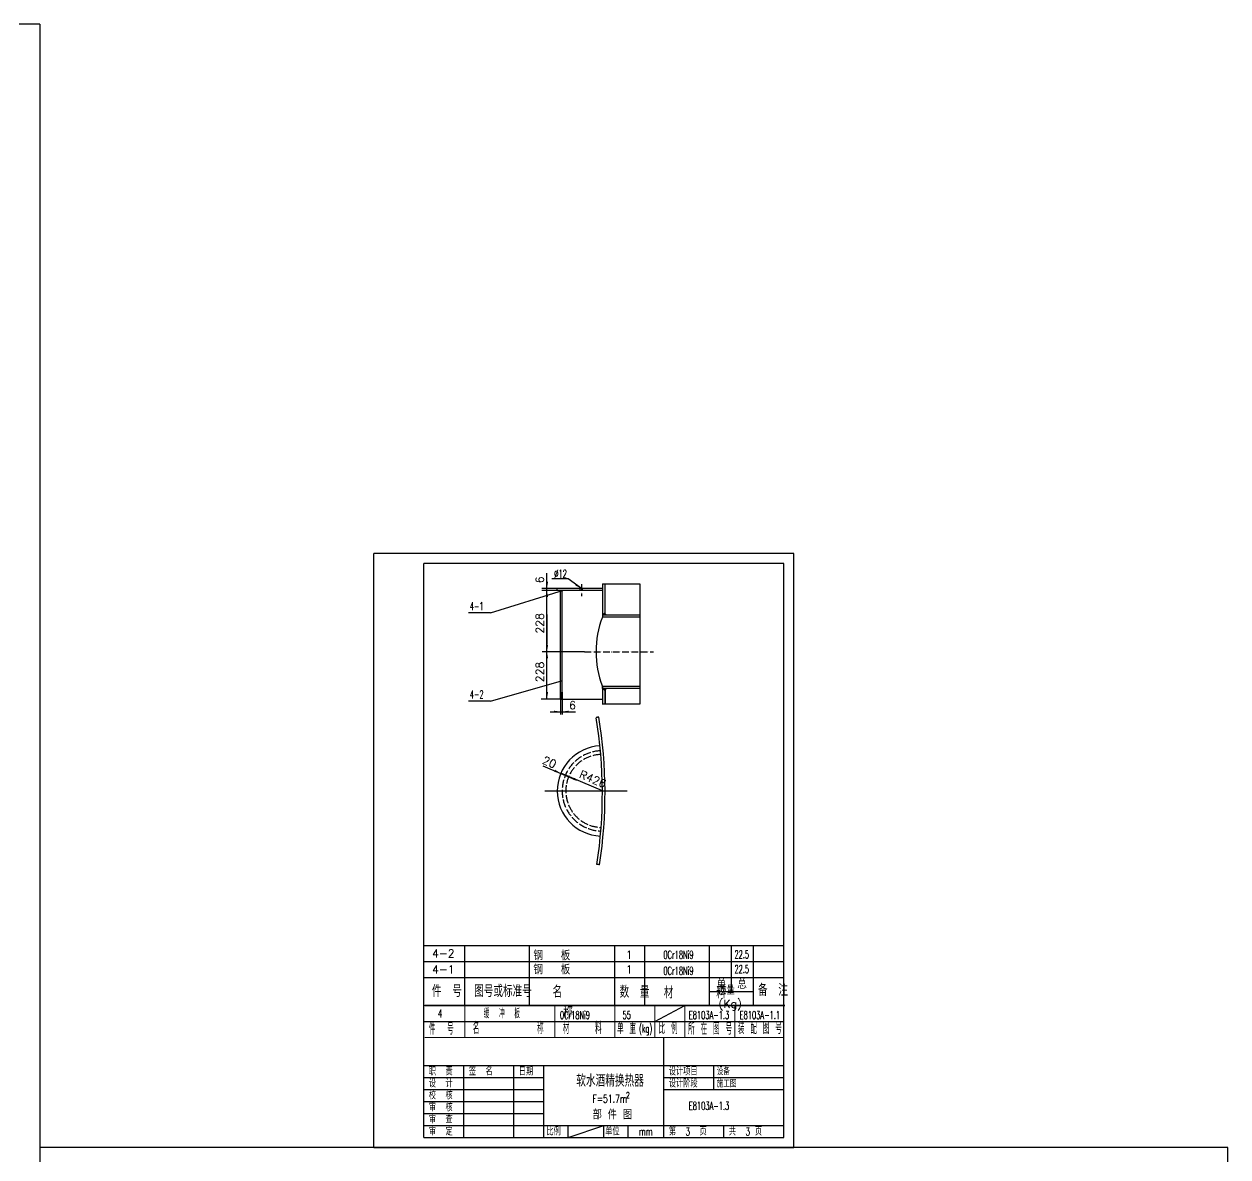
# Model space of a CAD drawing. Header units: millimetres. Extents: x 883 to 5635, y 546 to 4751.
# Drawn here: x 3829 to 5635, y 3052 to 4751 of the extents above; entities that cross this region are included whole.
import ezdxf
from ezdxf.enums import TextEntityAlignment as Align

# ---------------------------------------------------------------- set-up
doc = ezdxf.new("R2010")
doc.units = ezdxf.units.MM
for name, pattern in [('ACAD_ISO02W100', [15, 12, -3]), ('CENTER', [2, 1.25, -0.25, 0.25, -0.25]), ('DASHDOT-S', [14, 10, -2, 0, -2])]:
    doc.linetypes.add(name, pattern=pattern)
for name, color, linetype in [('1', 2, 'Continuous'), ('1轮廓实线层', 1, 'Continuous'), ('2', 1, 'Continuous'), ('4', 3, 'CENTER'), ('6', 2, 'Continuous'), ('CDR_DIM', 7, 'Continuous'), ('CDR_DWG1', 1, 'Continuous'), ('CDR_TEXT', 7, 'Continuous'), ('TEXT', 2, 'Continuous')]:
    doc.layers.add(name, color=color, linetype=linetype)
doc.styles.add('HZTXT', font='txt', dxfattribs={"width": 0.75, "bigfont": 'HZTXT'})
doc.styles.get("Standard").update_dxf_attribs({"font": 'txt', "bigfont": 'gbcbig.shx'})
doc.dimstyles.get("Standard").update_dxf_attribs({"dimtxt": 0.18, "dimasz": 0.18, "dimexe": 0.18, "dimexo": 0.0625, "dimgap": 0.09, "dimtad": 0, "dimtih": 1, "dimtoh": 1, "dimdec": 4, "dimzin": 0, "dimdsep": 46, "dimtxsty": 'Standard', "dimcen": 0.09, "dimadec": 0, "dimazin": 0, "dimtfac": 1, "dimtdec": 4, "dimtofl": 0, "dimtmove": 0, "dimatfit": 3, "dimfxl": 0, "dimtolj": 1, "dimtzin": 0, "dimarcsym": 0})

msp = doc.modelspace()

# ---------------------------------------------------------------- linework, layer by layer
for p, q in [((3852.5, 4750.9), (3852.5, 545.9)), ((4983.6, 3957), (4353.6, 3957)), ((4353.6, 3066), (4353.6, 3957)), ((4983.6, 3066), (4983.6, 3957)), ((4645.3, 3918.7), (4620.5, 3918.7)), ((4528.6, 3867.8), (4638.2, 3901.7)), ((4628.7, 3904.3), (4605.4, 3904.3)), ((4628.7, 3901.3), (4605.4, 3901.3)), ((4696.4, 3911.3), (4752.7, 3911.3)), ((4752.7, 3911.3), (4752.7, 3730.8)), ((4528.6, 3867.8), (4495.4, 3867.8)), ((4669.6, 3809.5), (4605.9, 3809.5)), ((4528.6, 3735.5), (4635.1, 3765.6)), ((4696.4, 3754.5), (4696.4, 3757.5)), ((4633.6, 3738.3), (4604.8, 3738.3)), ((4528.6, 3735.5), (4495.4, 3735.5)), ((4752.7, 3730.8), (4696.4, 3730.8)), ((4618, 3719.4), (4656.1, 3719.4)), ((4774.9, 3255), (4819.9, 3279)), ((5634.6, 3066), (3852.6, 3066)), ((3852.6, 3066), (3852.6, 1806)), ((4353.6, 3066), (4983.6, 3066)), ((5634.6, 1806), (5634.6, 3066))]:
    msp.add_line(p, q)
at = {"color": 0, "linetype": 'ByBlock'}
for p, q in [((4613.3, 3738.3), (4613.3, 3927.4)), ((4613.3, 3865.5), (4613.3, 3820.2)), ((4633.6, 3748.9), (4633.6, 3715.1)), ((4636.1, 3748.9), (4636.1, 3715.1)), ((4700.4, 3754.5), (4700.4, 3730.4)), ((4606.9, 3638.5), (4657.8, 3617)), ((4696.4, 3600.7), (4634, 3627.1))]:
    msp.add_line(p, q, dxfattribs=at)
msp.add_lwpolyline([(4691, 3711.2), (4690.3, 3711.2), (4689.8, 3711.2), (4689.3, 3711.1), (4688.9, 3711.1), (4688.6, 3711), (4688.2, 3710.9), (4687.7, 3710.8), (4687.1, 3710.6)])
at = {"lineweight": 0}
for points in [[(4489.9, 3231), (4489.9, 3279)], [(4624.9, 3231), (4624.9, 3279)], [(4714.9, 3231), (4714.9, 3279)], [(4774.9, 3231), (4774.9, 3279)], [(4819.9, 3231), (4819.9, 3279)], [(4894.9, 3231), (4894.9, 3279)]]:
    msp.add_lwpolyline(points, dxfattribs=at)
at = {"lineweight": -3}
msp.add_lwpolyline([(4428.6, 3255), (4968.6, 3255)], dxfattribs=at)
at = {"color": 6, "linetype": 'ACAD_ISO02W100'}
for radius in [60.3, 54.8]:
    msp.add_arc((4696.4, 3600.7), radius, 92.7655, 267.8236, dxfattribs=at)
at = {"color": 0, "linetype": 'ByBlock'}
for points in [[(4611.6, 3891.5), (4615, 3891.5), (4613.3, 3901.5)], [(4611.7, 3914.5), (4615, 3914.5), (4613.3, 3904.5)], [(4611.6, 3819.5), (4615, 3819.5), (4613.3, 3809.5)], [(4611.6, 3799.6), (4615, 3799.6), (4613.3, 3809.6)], [(4611.6, 3748.9), (4615, 3748.9), (4613.3, 3738.9)], [(4623.9, 3721.1), (4623.9, 3717.8), (4633.9, 3719.5)], [(4645.8, 3721.1), (4645.8, 3717.8), (4635.8, 3719.5)], [(4624.1, 3629.4), (4625.4, 3632.5), (4634, 3627.1)], [(4655.8, 3619.7), (4654.5, 3616.6), (4645.9, 3622)]]:
    msp.add_solid(points, dxfattribs=at)
for points in [[(4636.1, 3901.3), (4636.1, 3899.3), (4638.1, 3901.3)], [(4696.1, 3864.5), (4699, 3868.2), (4703.8, 3864.8)], [(4696.1, 3864.5), (4699, 3868.2), (4703.8, 3864.8)], [(4696.5, 3753.9), (4699.3, 3750.9), (4704.3, 3754.2)], [(4696.5, 3753.9), (4699.3, 3750.9), (4704.3, 3754.2)]]:
    msp.add_solid(points)
at = {"layer": '1'}
for p, q in [((4788.6, 3081), (4788.6, 3231)), ((4428.6, 3189), (4968.6, 3189)), ((4488.6, 3081), (4488.6, 3189)), ((4563.6, 3081), (4563.6, 3189)), ((4608.6, 3081), (4608.6, 3189)), ((4863.6, 3153), (4863.6, 3189)), ((4428.6, 3171), (4608.6, 3171)), ((4788.6, 3171), (4968.6, 3171)), ((4428.6, 3153), (4608.6, 3153)), ((4788.6, 3153), (4968.6, 3153)), ((4428.6, 3135), (4608.6, 3135)), ((4428.6, 3117), (4608.6, 3117)), ((4428.6, 3099), (4968.6, 3099)), ((4645, 3081), (4698.6, 3099)), ((4645, 3081), (4645, 3099)), ((4698.6, 3081), (4698.6, 3099)), ((4735, 3081), (4735, 3099)), ((4878.6, 3081), (4878.6, 3099))]:
    msp.add_line(p, q, dxfattribs=at)
at = {"layer": '1轮廓实线层'}
for p, q in [((4428.6, 3081), (4428.6, 3942)), ((4968.6, 3081), (4968.6, 3942)), ((4696.4, 3904.3), (4628.7, 3904.3)), ((4628.7, 3901.3), (4628.7, 3904.3)), ((4696.4, 3901.3), (4628.7, 3901.3)), ((4633.6, 3738.3), (4633.6, 3901.3)), ((4636.1, 3738.3), (4636.1, 3901.3)), ((4663.1, 3901.3), (4663.1, 3904.3)), ((4666.6, 3901.3), (4666.6, 3904.3)), ((4696.4, 3911.3), (4696.4, 3861.5)), ((4700.4, 3864.5), (4700.4, 3911.3)), ((4752.7, 3864.5), (4696.4, 3864.5)), ((4752.7, 3861.5), (4696.4, 3861.5)), ((4752.7, 3757.5), (4696.4, 3757.5)), ((4696.4, 3757.5), (4696.4, 3730.4)), ((4633.6, 3738.3), (4696.4, 3738.3)), ((4752.7, 3754.5), (4696.4, 3754.5)), ((4700.4, 3730.8), (4700.4, 3754.5)), ((4688.5, 3490.5), (4688.2, 3490.6)), ((4689.2, 3490.4), (4688.5, 3490.5)), ((4689.9, 3490.3), (4689.2, 3490.4)), ((4690.5, 3490.2), (4689.9, 3490.3)), ((4691.2, 3490.2), (4690.5, 3490.2)), ((4691.7, 3490.1), (4691.2, 3490.2)), ((4692.2, 3490.1), (4691.7, 3490.1)), ((4428.6, 3081), (4968.6, 3081))]:
    msp.add_line(p, q, dxfattribs=at)
at = {"layer": '1轮廓实线层', "lineweight": 0}
for p, q in [((4428.6, 3279), (4969.9, 3279)), ((4968.6, 3231), (4429.9, 3231))]:
    msp.add_line(p, q, dxfattribs=at)
at = {"layer": '1轮廓实线层'}
msp.add_arc((4834.3, 3809.5), 147.4, 159.3481, 200.6519, dxfattribs=at)
at = {"layer": '2'}
msp.add_line((4610, 3600.7), (4733.8, 3600.7), dxfattribs=at)
for radius, start in [(699.2, 351.2339), (703.2, 351.2476)]:
    msp.add_arc((3997.2, 3597.1), radius, start, 9.3405, dxfattribs=at)
at = {"layer": '4', "color": 3, "linetype": 'DASHDOT-S'}
for p, q in [((4664.9, 3910.9), (4664.9, 3892.9)), ((4669.6, 3809.5), (4773, 3809.5))]:
    msp.add_line(p, q, dxfattribs=at)
at = {"layer": '6'}
msp.add_line((3852.5, 4750.9), (882.5, 4750.9), dxfattribs=at)
at = {"layer": 'CDR_DIM'}
for p, q in [((4428.6, 3369), (4968.6, 3369)), ((4587.3, 3279), (4587.3, 3369)), ((4714.9, 3279), (4714.9, 3369)), ((4759.9, 3279), (4759.9, 3369)), ((4857.3, 3279), (4857.3, 3369)), ((4890.3, 3300), (4890.3, 3369)), ((4923.3, 3279), (4923.3, 3369)), ((4428.6, 3345), (4968.6, 3345)), ((4428.6, 3321), (4968.6, 3321)), ((4857.3, 3300), (4923.3, 3300))]:
    msp.add_line(p, q, dxfattribs=at)
at = {"layer": 'CDR_DWG1'}
for p, q in [((4968.6, 3942), (4428.6, 3942)), ((4429.9, 3279), (4969.9, 3279)), ((4969.9, 3279), (4429.9, 3279)), ((4968.3, 3279), (4429.9, 3279)), ((4429.9, 3279), (4969.9, 3279))]:
    msp.add_line(p, q, dxfattribs=at)
msp.add_arc((4696.4, 3600.7), 67.7, 93.0694, 267.5197, dxfattribs=at)
msp.add_solid([(4633.6, 3901.3), (4633.6, 3899.3), (4631.6, 3901.3)], dxfattribs=at)
at = {"layer": 'CDR_TEXT'}
msp.add_line((4489.9, 3279), (4489.9, 3369), dxfattribs=at)
at = {"layer": 'DEFPOINTS', "color": 0, "linetype": 'ByBlock'}
for p in [(4613.3, 3865.5), (4634, 3627.1), (4696.4, 3600.7)]:
    msp.add_point(p, dxfattribs=at)

# ---------------------------------------------------------------- texts
at = {"color": 0, "linetype": 'ByBlock', "width": 0.55}
for s, p in [('∅', (4624.2, 3920.4)), ('12', (4630.6, 3920.4)), ('4-1', (4497.5, 3871.8)), ('4-2', (4497.5, 3739.5))]:
    msp.add_text(s, height=12, dxfattribs=at).set_placement(p)
at = {"lineweight": -3, "width": 0.55}
for s, height, p in [('0Cr18Ni9', 12, (4787.9, 3349)), ('0Cr18Ni9', 12, (4787.9, 3325)), ('4', 12, (4449.8, 3260.7)), ('缓  冲  板', 15, (4518.5, 3259.7)), ('0Cr18Ni9', 12, (4632.6, 3258.6)), ('55', 12, (4726.6, 3258.6)), ('E8103A-1.3', 12, (4826, 3258.6)), ('E8103A-1.1', 12, (4902.3, 3258.6)), ('件  号', 18, (4436, 3235)), ('名         称', 18, (4502.1, 3236.1)), ('材    料', 18, (4637.1, 3236.1)), ('单 重', 18, (4718.3, 3236.1)), ('(kg)', 12, (4751.3, 3238.4)), ('比 例', 18, (4780.6, 3236.1)), ('所 在 图 号', 18, (4825, 3235)), ('装 配 图 号', 18, (4899.6, 3236.1))]:
    msp.add_text(s, height=height, dxfattribs=at).set_placement(p)
at = {"width": 0.55}
msp.add_text('E8103A-1.3', height=12, dxfattribs=at).set_placement((4826, 3122.5))
at = {"color": 0, "linetype": 'ByBlock', "char_height": 12, "attachment_point": 5}
for s, insert, rotation in [('6', (4602.5, 3917.4), 90), ('228', (4602.5, 3852), 90), ('228', (4602.5, 3779.2), 90), ('20', (4617.1, 3643.8), 337.094), ('R426', (4682.2, 3618.5), 337.094)]:
    msp.add_mtext(s, dxfattribs=dict(at, insert=insert, rotation=rotation))
at = {"color": 0, "linetype": 'ByBlock', "insert": (4651.7, 3729.2), "char_height": 12, "attachment_point": 5}
msp.add_mtext('6', dxfattribs=at)
at = {"char_height": 12, "width": 24, "attachment_point": 5}
for s, insert in [('4-2', (4457.9, 3357)), ('4-1', (4457.9, 3333))]:
    msp.add_mtext(s, dxfattribs=dict(at, insert=insert))
at = {"layer": '1', "style": 'HZTXT', "width": 0.7}
msp.add_text('2', height=9.12, dxfattribs=at).set_placement((4734.6, 3139.7), align=Align.CENTER)
at = {"layer": 'CDR_TEXT', "width": 0.6}
for p in [(4894.7, 3349.6), (4894.7, 3327.6)]:
    msp.add_text('22.5', height=12, dxfattribs=at).set_placement(p)
at = {"layer": 'CDR_TEXT'}
for s, insert, char_height, width, attachment_point in [('钢  板', (4593, 3354.2), 15, 126, 4), ('1', (4736.5, 3355), 12, 24, 5), ('钢  板', (4593, 3333), 15, 126, 4), ('1', (4736.5, 3333), 12, 24, 5), ('件 号', (4440.8, 3309.7), 18, 104.064, 1), ('图号或标准号', (4504.2, 3309.6), 18, 104.064, 1), ('名       称', (4621.7, 3308.5), 18, 104.064, 1), ('数 量', (4722.2, 3308.4), 18, 104.064, 1), ('材    料', (4788.6, 3307.5), 18, 104.064, 1), ('单', (4867.8, 3318.4), 15, 24.051, 1), ('总', (4898.8, 3318.7), 15, 25.618, 1), ('备 注', (4929.8, 3311.2), 18, 104.064, 1), ('质量(Kg)', (4870.7, 3289.5), 12, 53.136, 4)]:
    msp.add_mtext(s, dxfattribs=dict(at, insert=insert, char_height=char_height, width=width, attachment_point=attachment_point))
at = {"layer": 'TEXT', "style": 'HZTXT', "width": 0.7}
for s, height, p in [('职  责', 11.4, (4436.1, 3174.1)), ('签  名', 11.4, (4496.1, 3174.1)), ('日期', 11.4, (4571.1, 3174.1)), ('设计项目', 11.4, (4796.1, 3174.1)), ('设备', 10.5, (4867.9, 3174.6)), ('设  计', 11.4, (4436.1, 3156.1)), ('设计阶段', 11.4, (4796.1, 3156.1)), ('施工图', 10.5, (4867.9, 3156.1)), ('校  核', 11.4, (4436.1, 3138.1)), ('F=51.7m', 12, (4681.5, 3133.1)), ('审  核', 11.4, (4436.1, 3120.1)), ('部 件 图', 14.4, (4682, 3108.1)), ('审  查', 11.4, (4436.1, 3102.1)), ('审  定', 11.4, (4436.1, 3084.1)), ('比例', 11.4, (4612.5, 3084.1)), ('单位', 11.4, (4700.7, 3084.1)), ('mm', 11.4, (4751.4, 3084.1)), ('第  3  页  ', 11.4, (4796.1, 3084.1)), ('共  3 页', 11.4, (4886.1, 3084.1))]:
    msp.add_text(s, height=height, dxfattribs=at).set_placement(p)
msp.add_text('软水酒精换热器', height=18, dxfattribs=at).set_placement((4708, 3167.1), align=Align.MIDDLE)

# ---------------------------------------------------------------- leaders
msp.add_leader([(4664.9, 3904.3), (4645.3, 3918.7)], dimstyle='Standard', override={"dimtxt": 20, "dimasz": 10, "dimexe": 10, "dimtad": 1, "dimtih": 0})

doc.saveas('drawing.dxf')
